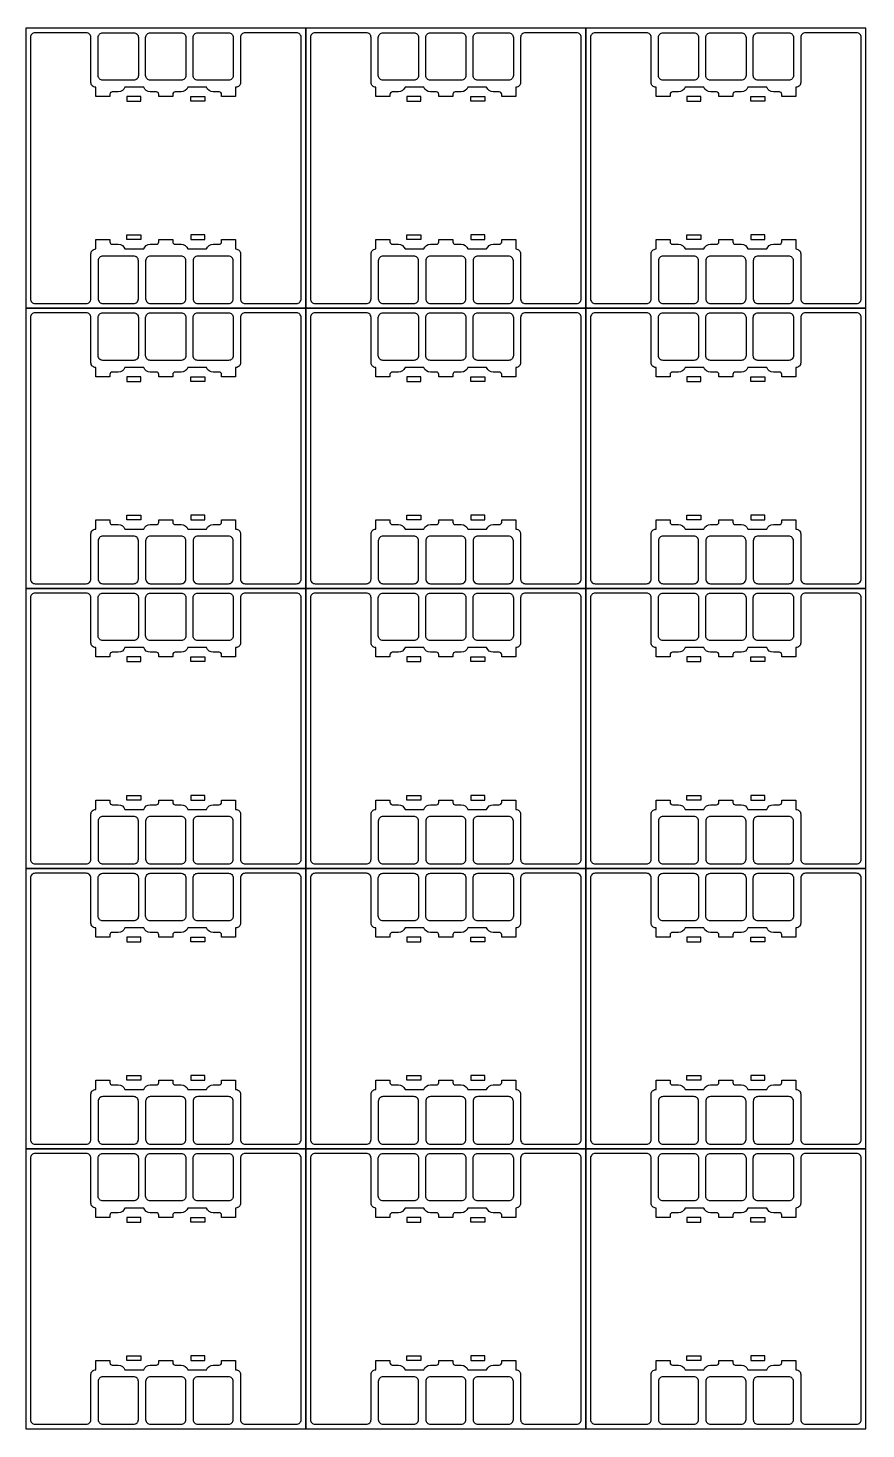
# Model space of a CAD drawing. Header units: inches. Extents: x 0 to 150, y 0 to 150.
# Drawn here: x 60.2 to 150, y 0 to 150 of the extents above; entities that cross this region are included whole.
import ezdxf

# ---------------------------------------------------------------- set-up
doc = ezdxf.new("R2010")
doc.units = ezdxf.units.IN
doc.header["$MEASUREMENT"] = 0
doc.layers.add('glassOutline', color=7, linetype='Continuous')
doc.layers.add('TC-etch-lines-chemical', color=1, linetype='Continuous')

msp = doc.modelspace()

# ---------------------------------------------------------------- linework, layer by layer
at = {"layer": 'glassOutline'}
for points in [[(60, 120), (90, 120), (90, 150), (60, 150)], [(90, 120), (120, 120), (120, 150), (90, 150)], [(120, 120), (150, 120), (150, 150), (120, 150)], [(60, 90), (90, 90), (90, 120), (60, 120)], [(90, 90), (120, 90), (120, 120), (90, 120)], [(120, 90), (150, 90), (150, 120), (120, 120)], [(60, 60), (90, 60), (90, 90), (60, 90)], [(90, 60), (120, 60), (120, 90), (90, 90)], [(120, 60), (150, 60), (150, 90), (120, 90)], [(60, 30), (90, 30), (90, 60), (60, 60)], [(90, 30), (120, 30), (120, 60), (90, 60)], [(120, 30), (150, 30), (150, 60), (120, 60)], [(60, 0), (90, 0), (90, 30), (60, 30)], [(90, 0), (120, 0), (120, 30), (90, 30)], [(120, 0), (150, 0), (150, 30), (120, 30)]]:
    msp.add_lwpolyline(points, close=True, dxfattribs=at)
at = {"layer": 'TC-etch-lines-chemical'}
for points in [[(60.5, 121, 0.414214), (61, 120.5), (66.49, 120.5, 0.414214), (66.99, 121), (66.99, 125.84, -0.414214), (67.49, 126.34), (67.52, 126.34), (67.52, 127.34), (69.02, 127.34), (69.02, 127.09, 0.414214), (69.27, 126.84), (69.92, 126.84, -0.317837), (70.63, 126.34), (72.64, 126.34, -0.317837), (73.35, 126.84), (74, 126.84, 0.414214), (74.25, 127.09), (74.25, 127.34), (75.75, 127.34), (75.75, 127.09, 0.414214), (76, 126.84), (76.65, 126.84, -0.317838), (77.36, 126.34), (79.37, 126.34, -0.317837), (80.08, 126.84), (80.73, 126.84, 0.414214), (80.98, 127.09), (80.98, 127.34), (82.48, 127.34), (82.48, 126.34), (82.51, 126.34, -0.414214), (83.01, 125.84), (83.01, 121, 0.414214), (83.51, 120.5), (89, 120.5, 0.414214), (89.5, 121), (89.5, 149, 0.414214), (89, 149.5), (83.51, 149.5, 0.414214), (83.01, 149), (83.01, 144.16, -0.414214), (82.51, 143.66), (82.48, 143.66), (82.48, 142.66), (80.98, 142.66), (80.98, 142.91, 0.414214), (80.73, 143.16), (80.08, 143.16, -0.317837), (79.37, 143.66), (77.36, 143.66, -0.317838), (76.65, 143.16), (76, 143.16, 0.414214), (75.75, 142.91), (75.75, 142.66), (74.25, 142.66), (74.25, 142.91, 0.414214), (74, 143.16), (73.35, 143.16, -0.317837), (72.64, 143.66), (70.63, 143.66, -0.317837), (69.92, 143.16), (69.27, 143.16, 0.414214), (69.02, 142.91), (69.02, 142.66), (67.52, 142.66), (67.52, 143.66), (67.49, 143.66, -0.414214), (66.99, 144.16), (66.99, 149, 0.414214), (66.49, 149.5), (61, 149.5, 0.414214), (60.5, 149)], [(71.57, 144.41), (68.27, 144.41, -0.414214), (67.77, 144.91), (67.77, 149, -0.414214), (68.27, 149.5), (71.57, 149.5, -0.414214), (72.07, 149), (72.07, 144.91, -0.414214)], [(76.65, 144.41), (73.35, 144.41, -0.414214), (72.85, 144.91), (72.85, 149, -0.414214), (73.35, 149.5), (76.65, 149.5, -0.414214), (77.15, 149), (77.15, 144.91, -0.414214)], [(81.73, 144.41), (78.43, 144.41, -0.414214), (77.93, 144.91), (77.93, 149, -0.414214), (78.43, 149.5), (81.73, 149.5, -0.414214), (82.23, 149), (82.23, 144.91, -0.414214)], [(90.5, 121, 0.414214), (91, 120.5), (96.49, 120.5, 0.414214), (96.99, 121), (96.99, 125.84, -0.414214), (97.49, 126.34), (97.52, 126.34), (97.52, 127.34), (99.02, 127.34), (99.02, 127.09, 0.414214), (99.27, 126.84), (99.92, 126.84, -0.317837), (100.63, 126.34), (102.64, 126.34, -0.317837), (103.35, 126.84), (104, 126.84, 0.414214), (104.25, 127.09), (104.25, 127.34), (105.75, 127.34), (105.75, 127.09, 0.414214), (106, 126.84), (106.65, 126.84, -0.317838), (107.36, 126.34), (109.37, 126.34, -0.317837), (110.08, 126.84), (110.73, 126.84, 0.414214), (110.98, 127.09), (110.98, 127.34), (112.48, 127.34), (112.48, 126.34), (112.51, 126.34, -0.414214), (113.01, 125.84), (113.01, 121, 0.414214), (113.51, 120.5), (119, 120.5, 0.414214), (119.5, 121), (119.5, 149, 0.414214), (119, 149.5), (113.51, 149.5, 0.414214), (113.01, 149), (113.01, 144.16, -0.414214), (112.51, 143.66), (112.48, 143.66), (112.48, 142.66), (110.98, 142.66), (110.98, 142.91, 0.414214), (110.73, 143.16), (110.08, 143.16, -0.317837), (109.37, 143.66), (107.36, 143.66, -0.317838), (106.65, 143.16), (106, 143.16, 0.414214), (105.75, 142.91), (105.75, 142.66), (104.25, 142.66), (104.25, 142.91, 0.414214), (104, 143.16), (103.35, 143.16, -0.317837), (102.64, 143.66), (100.63, 143.66, -0.317837), (99.92, 143.16), (99.27, 143.16, 0.414214), (99.02, 142.91), (99.02, 142.66), (97.52, 142.66), (97.52, 143.66), (97.49, 143.66, -0.414214), (96.99, 144.16), (96.99, 149, 0.414214), (96.49, 149.5), (91, 149.5, 0.414214), (90.5, 149)], [(101.57, 144.41), (98.27, 144.41, -0.414214), (97.77, 144.91), (97.77, 149, -0.414214), (98.27, 149.5), (101.57, 149.5, -0.414214), (102.07, 149), (102.07, 144.91, -0.414214)], [(106.65, 144.41), (103.35, 144.41, -0.414214), (102.85, 144.91), (102.85, 149, -0.414214), (103.35, 149.5), (106.65, 149.5, -0.414214), (107.15, 149), (107.15, 144.91, -0.414214)], [(111.73, 144.41), (108.43, 144.41, -0.414214), (107.93, 144.91), (107.93, 149, -0.414214), (108.43, 149.5), (111.73, 149.5, -0.414214), (112.23, 149), (112.23, 144.91, -0.414214)], [(120.5, 121, 0.414214), (121, 120.5), (126.49, 120.5, 0.414214), (126.99, 121), (126.99, 125.84, -0.414214), (127.49, 126.34), (127.52, 126.34), (127.52, 127.34), (129.02, 127.34), (129.02, 127.09, 0.414214), (129.27, 126.84), (129.92, 126.84, -0.317837), (130.63, 126.34), (132.64, 126.34, -0.317837), (133.35, 126.84), (134, 126.84, 0.414214), (134.25, 127.09), (134.25, 127.34), (135.75, 127.34), (135.75, 127.09, 0.414214), (136, 126.84), (136.65, 126.84, -0.317838), (137.36, 126.34), (139.37, 126.34, -0.317837), (140.08, 126.84), (140.73, 126.84, 0.414214), (140.98, 127.09), (140.98, 127.34), (142.48, 127.34), (142.48, 126.34), (142.51, 126.34, -0.414214), (143.01, 125.84), (143.01, 121, 0.414214), (143.51, 120.5), (149, 120.5, 0.414214), (149.5, 121), (149.5, 149, 0.414214), (149, 149.5), (143.51, 149.5, 0.414214), (143.01, 149), (143.01, 144.16, -0.414214), (142.51, 143.66), (142.48, 143.66), (142.48, 142.66), (140.98, 142.66), (140.98, 142.91, 0.414214), (140.73, 143.16), (140.08, 143.16, -0.317837), (139.37, 143.66), (137.36, 143.66, -0.317838), (136.65, 143.16), (136, 143.16, 0.414214), (135.75, 142.91), (135.75, 142.66), (134.25, 142.66), (134.25, 142.91, 0.414214), (134, 143.16), (133.35, 143.16, -0.317837), (132.64, 143.66), (130.63, 143.66, -0.317837), (129.92, 143.16), (129.27, 143.16, 0.414214), (129.02, 142.91), (129.02, 142.66), (127.52, 142.66), (127.52, 143.66), (127.49, 143.66, -0.414214), (126.99, 144.16), (126.99, 149, 0.414214), (126.49, 149.5), (121, 149.5, 0.414214), (120.5, 149)], [(131.57, 144.41), (128.27, 144.41, -0.414214), (127.77, 144.91), (127.77, 149, -0.414214), (128.27, 149.5), (131.57, 149.5, -0.414214), (132.07, 149), (132.07, 144.91, -0.414214)], [(136.65, 144.41), (133.35, 144.41, -0.414214), (132.85, 144.91), (132.85, 149, -0.414214), (133.35, 149.5), (136.65, 149.5, -0.414214), (137.15, 149), (137.15, 144.91, -0.414214)], [(141.73, 144.41), (138.43, 144.41, -0.414214), (137.93, 144.91), (137.93, 149, -0.414214), (138.43, 149.5), (141.73, 149.5, -0.414214), (142.23, 149), (142.23, 144.91, -0.414214)], [(71.57, 125.59), (68.27, 125.59, 0.414214), (67.77, 125.09), (67.77, 121, 0.414214), (68.27, 120.5), (71.57, 120.5, 0.414214), (72.07, 121), (72.07, 125.09, 0.414214)], [(76.65, 125.59), (73.35, 125.59, 0.414214), (72.85, 125.09), (72.85, 121, 0.414214), (73.35, 120.5), (76.65, 120.5, 0.414214), (77.15, 121), (77.15, 125.09, 0.414214)], [(81.73, 125.59), (78.43, 125.59, 0.414214), (77.93, 125.09), (77.93, 121, 0.414214), (78.43, 120.5), (81.73, 120.5, 0.414214), (82.23, 121), (82.23, 125.09, 0.414214)], [(101.57, 125.59), (98.27, 125.59, 0.414214), (97.77, 125.09), (97.77, 121, 0.414214), (98.27, 120.5), (101.57, 120.5, 0.414214), (102.07, 121), (102.07, 125.09, 0.414214)], [(106.65, 125.59), (103.35, 125.59, 0.414214), (102.85, 125.09), (102.85, 121, 0.414214), (103.35, 120.5), (106.65, 120.5, 0.414214), (107.15, 121), (107.15, 125.09, 0.414214)], [(111.73, 125.59), (108.43, 125.59, 0.414214), (107.93, 125.09), (107.93, 121, 0.414214), (108.43, 120.5), (111.73, 120.5, 0.414214), (112.23, 121), (112.23, 125.09, 0.414214)], [(131.57, 125.59), (128.27, 125.59, 0.414214), (127.77, 125.09), (127.77, 121, 0.414214), (128.27, 120.5), (131.57, 120.5, 0.414214), (132.07, 121), (132.07, 125.09, 0.414214)], [(136.65, 125.59), (133.35, 125.59, 0.414214), (132.85, 125.09), (132.85, 121, 0.414214), (133.35, 120.5), (136.65, 120.5, 0.414214), (137.15, 121), (137.15, 125.09, 0.414214)], [(141.73, 125.59), (138.43, 125.59, 0.414214), (137.93, 125.09), (137.93, 121, 0.414214), (138.43, 120.5), (141.73, 120.5, 0.414214), (142.23, 121), (142.23, 125.09, 0.414214)], [(60.5, 91, 0.414214), (61, 90.5), (66.49, 90.5, 0.414214), (66.99, 91), (66.99, 95.84, -0.414214), (67.49, 96.34), (67.52, 96.34), (67.52, 97.34), (69.02, 97.34), (69.02, 97.09, 0.414214), (69.27, 96.84), (69.92, 96.84, -0.317837), (70.63, 96.34), (72.64, 96.34, -0.317837), (73.35, 96.84), (74, 96.84, 0.414214), (74.25, 97.09), (74.25, 97.34), (75.75, 97.34), (75.75, 97.09, 0.414214), (76, 96.84), (76.65, 96.84, -0.317838), (77.36, 96.34), (79.37, 96.34, -0.317837), (80.08, 96.84), (80.73, 96.84, 0.414214), (80.98, 97.09), (80.98, 97.34), (82.48, 97.34), (82.48, 96.34), (82.51, 96.34, -0.414214), (83.01, 95.84), (83.01, 91, 0.414214), (83.51, 90.5), (89, 90.5, 0.414214), (89.5, 91), (89.5, 119, 0.414214), (89, 119.5), (83.51, 119.5, 0.414214), (83.01, 119), (83.01, 114.16, -0.414214), (82.51, 113.66), (82.48, 113.66), (82.48, 112.66), (80.98, 112.66), (80.98, 112.91, 0.414214), (80.73, 113.16), (80.08, 113.16, -0.317837), (79.37, 113.66), (77.36, 113.66, -0.317838), (76.65, 113.16), (76, 113.16, 0.414214), (75.75, 112.91), (75.75, 112.66), (74.25, 112.66), (74.25, 112.91, 0.414214), (74, 113.16), (73.35, 113.16, -0.317837), (72.64, 113.66), (70.63, 113.66, -0.317837), (69.92, 113.16), (69.27, 113.16, 0.414214), (69.02, 112.91), (69.02, 112.66), (67.52, 112.66), (67.52, 113.66), (67.49, 113.66, -0.414214), (66.99, 114.16), (66.99, 119, 0.414214), (66.49, 119.5), (61, 119.5, 0.414214), (60.5, 119)], [(71.57, 114.41), (68.27, 114.41, -0.414214), (67.77, 114.91), (67.77, 119, -0.414214), (68.27, 119.5), (71.57, 119.5, -0.414214), (72.07, 119), (72.07, 114.91, -0.414214)], [(76.65, 114.41), (73.35, 114.41, -0.414214), (72.85, 114.91), (72.85, 119, -0.414214), (73.35, 119.5), (76.65, 119.5, -0.414214), (77.15, 119), (77.15, 114.91, -0.414214)], [(81.73, 114.41), (78.43, 114.41, -0.414214), (77.93, 114.91), (77.93, 119, -0.414214), (78.43, 119.5), (81.73, 119.5, -0.414214), (82.23, 119), (82.23, 114.91, -0.414214)], [(90.5, 91, 0.414214), (91, 90.5), (96.49, 90.5, 0.414214), (96.99, 91), (96.99, 95.84, -0.414214), (97.49, 96.34), (97.52, 96.34), (97.52, 97.34), (99.02, 97.34), (99.02, 97.09, 0.414214), (99.27, 96.84), (99.92, 96.84, -0.317837), (100.63, 96.34), (102.64, 96.34, -0.317837), (103.35, 96.84), (104, 96.84, 0.414214), (104.25, 97.09), (104.25, 97.34), (105.75, 97.34), (105.75, 97.09, 0.414214), (106, 96.84), (106.65, 96.84, -0.317838), (107.36, 96.34), (109.37, 96.34, -0.317837), (110.08, 96.84), (110.73, 96.84, 0.414214), (110.98, 97.09), (110.98, 97.34), (112.48, 97.34), (112.48, 96.34), (112.51, 96.34, -0.414214), (113.01, 95.84), (113.01, 91, 0.414214), (113.51, 90.5), (119, 90.5, 0.414214), (119.5, 91), (119.5, 119, 0.414214), (119, 119.5), (113.51, 119.5, 0.414214), (113.01, 119), (113.01, 114.16, -0.414214), (112.51, 113.66), (112.48, 113.66), (112.48, 112.66), (110.98, 112.66), (110.98, 112.91, 0.414214), (110.73, 113.16), (110.08, 113.16, -0.317837), (109.37, 113.66), (107.36, 113.66, -0.317838), (106.65, 113.16), (106, 113.16, 0.414214), (105.75, 112.91), (105.75, 112.66), (104.25, 112.66), (104.25, 112.91, 0.414214), (104, 113.16), (103.35, 113.16, -0.317837), (102.64, 113.66), (100.63, 113.66, -0.317837), (99.92, 113.16), (99.27, 113.16, 0.414214), (99.02, 112.91), (99.02, 112.66), (97.52, 112.66), (97.52, 113.66), (97.49, 113.66, -0.414214), (96.99, 114.16), (96.99, 119, 0.414214), (96.49, 119.5), (91, 119.5, 0.414214), (90.5, 119)], [(101.57, 114.41), (98.27, 114.41, -0.414214), (97.77, 114.91), (97.77, 119, -0.414214), (98.27, 119.5), (101.57, 119.5, -0.414214), (102.07, 119), (102.07, 114.91, -0.414214)], [(106.65, 114.41), (103.35, 114.41, -0.414214), (102.85, 114.91), (102.85, 119, -0.414214), (103.35, 119.5), (106.65, 119.5, -0.414214), (107.15, 119), (107.15, 114.91, -0.414214)], [(111.73, 114.41), (108.43, 114.41, -0.414214), (107.93, 114.91), (107.93, 119, -0.414214), (108.43, 119.5), (111.73, 119.5, -0.414214), (112.23, 119), (112.23, 114.91, -0.414214)], [(120.5, 91, 0.414214), (121, 90.5), (126.49, 90.5, 0.414214), (126.99, 91), (126.99, 95.84, -0.414214), (127.49, 96.34), (127.52, 96.34), (127.52, 97.34), (129.02, 97.34), (129.02, 97.09, 0.414214), (129.27, 96.84), (129.92, 96.84, -0.317837), (130.63, 96.34), (132.64, 96.34, -0.317837), (133.35, 96.84), (134, 96.84, 0.414214), (134.25, 97.09), (134.25, 97.34), (135.75, 97.34), (135.75, 97.09, 0.414214), (136, 96.84), (136.65, 96.84, -0.317838), (137.36, 96.34), (139.37, 96.34, -0.317837), (140.08, 96.84), (140.73, 96.84, 0.414214), (140.98, 97.09), (140.98, 97.34), (142.48, 97.34), (142.48, 96.34), (142.51, 96.34, -0.414214), (143.01, 95.84), (143.01, 91, 0.414214), (143.51, 90.5), (149, 90.5, 0.414214), (149.5, 91), (149.5, 119, 0.414214), (149, 119.5), (143.51, 119.5, 0.414214), (143.01, 119), (143.01, 114.16, -0.414214), (142.51, 113.66), (142.48, 113.66), (142.48, 112.66), (140.98, 112.66), (140.98, 112.91, 0.414214), (140.73, 113.16), (140.08, 113.16, -0.317837), (139.37, 113.66), (137.36, 113.66, -0.317838), (136.65, 113.16), (136, 113.16, 0.414214), (135.75, 112.91), (135.75, 112.66), (134.25, 112.66), (134.25, 112.91, 0.414214), (134, 113.16), (133.35, 113.16, -0.317837), (132.64, 113.66), (130.63, 113.66, -0.317837), (129.92, 113.16), (129.27, 113.16, 0.414214), (129.02, 112.91), (129.02, 112.66), (127.52, 112.66), (127.52, 113.66), (127.49, 113.66, -0.414214), (126.99, 114.16), (126.99, 119, 0.414214), (126.49, 119.5), (121, 119.5, 0.414214), (120.5, 119)], [(131.57, 114.41), (128.27, 114.41, -0.414214), (127.77, 114.91), (127.77, 119, -0.414214), (128.27, 119.5), (131.57, 119.5, -0.414214), (132.07, 119), (132.07, 114.91, -0.414214)], [(136.65, 114.41), (133.35, 114.41, -0.414214), (132.85, 114.91), (132.85, 119, -0.414214), (133.35, 119.5), (136.65, 119.5, -0.414214), (137.15, 119), (137.15, 114.91, -0.414214)], [(141.73, 114.41), (138.43, 114.41, -0.414214), (137.93, 114.91), (137.93, 119, -0.414214), (138.43, 119.5), (141.73, 119.5, -0.414214), (142.23, 119), (142.23, 114.91, -0.414214)], [(71.57, 95.59), (68.27, 95.59, 0.414214), (67.77, 95.09), (67.77, 91, 0.414214), (68.27, 90.5), (71.57, 90.5, 0.414214), (72.07, 91), (72.07, 95.09, 0.414214)], [(76.65, 95.59), (73.35, 95.59, 0.414214), (72.85, 95.09), (72.85, 91, 0.414214), (73.35, 90.5), (76.65, 90.5, 0.414214), (77.15, 91), (77.15, 95.09, 0.414214)], [(81.73, 95.59), (78.43, 95.59, 0.414214), (77.93, 95.09), (77.93, 91, 0.414214), (78.43, 90.5), (81.73, 90.5, 0.414214), (82.23, 91), (82.23, 95.09, 0.414214)], [(101.57, 95.59), (98.27, 95.59, 0.414214), (97.77, 95.09), (97.77, 91, 0.414214), (98.27, 90.5), (101.57, 90.5, 0.414214), (102.07, 91), (102.07, 95.09, 0.414214)], [(106.65, 95.59), (103.35, 95.59, 0.414214), (102.85, 95.09), (102.85, 91, 0.414214), (103.35, 90.5), (106.65, 90.5, 0.414214), (107.15, 91), (107.15, 95.09, 0.414214)], [(111.73, 95.59), (108.43, 95.59, 0.414214), (107.93, 95.09), (107.93, 91, 0.414214), (108.43, 90.5), (111.73, 90.5, 0.414214), (112.23, 91), (112.23, 95.09, 0.414214)], [(131.57, 95.59), (128.27, 95.59, 0.414214), (127.77, 95.09), (127.77, 91, 0.414214), (128.27, 90.5), (131.57, 90.5, 0.414214), (132.07, 91), (132.07, 95.09, 0.414214)], [(136.65, 95.59), (133.35, 95.59, 0.414214), (132.85, 95.09), (132.85, 91, 0.414214), (133.35, 90.5), (136.65, 90.5, 0.414214), (137.15, 91), (137.15, 95.09, 0.414214)], [(141.73, 95.59), (138.43, 95.59, 0.414214), (137.93, 95.09), (137.93, 91, 0.414214), (138.43, 90.5), (141.73, 90.5, 0.414214), (142.23, 91), (142.23, 95.09, 0.414214)], [(60.5, 61, 0.414214), (61, 60.5), (66.49, 60.5, 0.414214), (66.99, 61), (66.99, 65.84, -0.414214), (67.49, 66.34), (67.52, 66.34), (67.52, 67.34), (69.02, 67.34), (69.02, 67.09, 0.414214), (69.27, 66.84), (69.92, 66.84, -0.317837), (70.63, 66.34), (72.64, 66.34, -0.317837), (73.35, 66.84), (74, 66.84, 0.414214), (74.25, 67.09), (74.25, 67.34), (75.75, 67.34), (75.75, 67.09, 0.414214), (76, 66.84), (76.65, 66.84, -0.317838), (77.36, 66.34), (79.37, 66.34, -0.317837), (80.08, 66.84), (80.73, 66.84, 0.414214), (80.98, 67.09), (80.98, 67.34), (82.48, 67.34), (82.48, 66.34), (82.51, 66.34, -0.414214), (83.01, 65.84), (83.01, 61, 0.414214), (83.51, 60.5), (89, 60.5, 0.414214), (89.5, 61), (89.5, 89, 0.414214), (89, 89.5), (83.51, 89.5, 0.414214), (83.01, 89), (83.01, 84.16, -0.414214), (82.51, 83.66), (82.48, 83.66), (82.48, 82.66), (80.98, 82.66), (80.98, 82.91, 0.414214), (80.73, 83.16), (80.08, 83.16, -0.317837), (79.37, 83.66), (77.36, 83.66, -0.317838), (76.65, 83.16), (76, 83.16, 0.414214), (75.75, 82.91), (75.75, 82.66), (74.25, 82.66), (74.25, 82.91, 0.414214), (74, 83.16), (73.35, 83.16, -0.317837), (72.64, 83.66), (70.63, 83.66, -0.317837), (69.92, 83.16), (69.27, 83.16, 0.414214), (69.02, 82.91), (69.02, 82.66), (67.52, 82.66), (67.52, 83.66), (67.49, 83.66, -0.414214), (66.99, 84.16), (66.99, 89, 0.414214), (66.49, 89.5), (61, 89.5, 0.414214), (60.5, 89)], [(71.57, 84.41), (68.27, 84.41, -0.414214), (67.77, 84.91), (67.77, 89, -0.414214), (68.27, 89.5), (71.57, 89.5, -0.414214), (72.07, 89), (72.07, 84.91, -0.414214)], [(76.65, 84.41), (73.35, 84.41, -0.414214), (72.85, 84.91), (72.85, 89, -0.414214), (73.35, 89.5), (76.65, 89.5, -0.414214), (77.15, 89), (77.15, 84.91, -0.414214)], [(81.73, 84.41), (78.43, 84.41, -0.414214), (77.93, 84.91), (77.93, 89, -0.414214), (78.43, 89.5), (81.73, 89.5, -0.414214), (82.23, 89), (82.23, 84.91, -0.414214)], [(90.5, 61, 0.414214), (91, 60.5), (96.49, 60.5, 0.414214), (96.99, 61), (96.99, 65.84, -0.414214), (97.49, 66.34), (97.52, 66.34), (97.52, 67.34), (99.02, 67.34), (99.02, 67.09, 0.414214), (99.27, 66.84), (99.92, 66.84, -0.317837), (100.63, 66.34), (102.64, 66.34, -0.317837), (103.35, 66.84), (104, 66.84, 0.414214), (104.25, 67.09), (104.25, 67.34), (105.75, 67.34), (105.75, 67.09, 0.414214), (106, 66.84), (106.65, 66.84, -0.317838), (107.36, 66.34), (109.37, 66.34, -0.317837), (110.08, 66.84), (110.73, 66.84, 0.414214), (110.98, 67.09), (110.98, 67.34), (112.48, 67.34), (112.48, 66.34), (112.51, 66.34, -0.414214), (113.01, 65.84), (113.01, 61, 0.414214), (113.51, 60.5), (119, 60.5, 0.414214), (119.5, 61), (119.5, 89, 0.414214), (119, 89.5), (113.51, 89.5, 0.414214), (113.01, 89), (113.01, 84.16, -0.414214), (112.51, 83.66), (112.48, 83.66), (112.48, 82.66), (110.98, 82.66), (110.98, 82.91, 0.414214), (110.73, 83.16), (110.08, 83.16, -0.317837), (109.37, 83.66), (107.36, 83.66, -0.317838), (106.65, 83.16), (106, 83.16, 0.414214), (105.75, 82.91), (105.75, 82.66), (104.25, 82.66), (104.25, 82.91, 0.414214), (104, 83.16), (103.35, 83.16, -0.317837), (102.64, 83.66), (100.63, 83.66, -0.317837), (99.92, 83.16), (99.27, 83.16, 0.414214), (99.02, 82.91), (99.02, 82.66), (97.52, 82.66), (97.52, 83.66), (97.49, 83.66, -0.414214), (96.99, 84.16), (96.99, 89, 0.414214), (96.49, 89.5), (91, 89.5, 0.414214), (90.5, 89)], [(101.57, 84.41), (98.27, 84.41, -0.414214), (97.77, 84.91), (97.77, 89, -0.414214), (98.27, 89.5), (101.57, 89.5, -0.414214), (102.07, 89), (102.07, 84.91, -0.414214)], [(106.65, 84.41), (103.35, 84.41, -0.414214), (102.85, 84.91), (102.85, 89, -0.414214), (103.35, 89.5), (106.65, 89.5, -0.414214), (107.15, 89), (107.15, 84.91, -0.414214)], [(111.73, 84.41), (108.43, 84.41, -0.414214), (107.93, 84.91), (107.93, 89, -0.414214), (108.43, 89.5), (111.73, 89.5, -0.414214), (112.23, 89), (112.23, 84.91, -0.414214)], [(120.5, 61, 0.414214), (121, 60.5), (126.49, 60.5, 0.414214), (126.99, 61), (126.99, 65.84, -0.414214), (127.49, 66.34), (127.52, 66.34), (127.52, 67.34), (129.02, 67.34), (129.02, 67.09, 0.414214), (129.27, 66.84), (129.92, 66.84, -0.317837), (130.63, 66.34), (132.64, 66.34, -0.317837), (133.35, 66.84), (134, 66.84, 0.414214), (134.25, 67.09), (134.25, 67.34), (135.75, 67.34), (135.75, 67.09, 0.414214), (136, 66.84), (136.65, 66.84, -0.317838), (137.36, 66.34), (139.37, 66.34, -0.317837), (140.08, 66.84), (140.73, 66.84, 0.414214), (140.98, 67.09), (140.98, 67.34), (142.48, 67.34), (142.48, 66.34), (142.51, 66.34, -0.414214), (143.01, 65.84), (143.01, 61, 0.414214), (143.51, 60.5), (149, 60.5, 0.414214), (149.5, 61), (149.5, 89, 0.414214), (149, 89.5), (143.51, 89.5, 0.414214), (143.01, 89), (143.01, 84.16, -0.414214), (142.51, 83.66), (142.48, 83.66), (142.48, 82.66), (140.98, 82.66), (140.98, 82.91, 0.414214), (140.73, 83.16), (140.08, 83.16, -0.317837), (139.37, 83.66), (137.36, 83.66, -0.317838), (136.65, 83.16), (136, 83.16, 0.414214), (135.75, 82.91), (135.75, 82.66), (134.25, 82.66), (134.25, 82.91, 0.414214), (134, 83.16), (133.35, 83.16, -0.317837), (132.64, 83.66), (130.63, 83.66, -0.317837), (129.92, 83.16), (129.27, 83.16, 0.414214), (129.02, 82.91), (129.02, 82.66), (127.52, 82.66), (127.52, 83.66), (127.49, 83.66, -0.414214), (126.99, 84.16), (126.99, 89, 0.414214), (126.49, 89.5), (121, 89.5, 0.414214), (120.5, 89)], [(131.57, 84.41), (128.27, 84.41, -0.414214), (127.77, 84.91), (127.77, 89, -0.414214), (128.27, 89.5), (131.57, 89.5, -0.414214), (132.07, 89), (132.07, 84.91, -0.414214)], [(136.65, 84.41), (133.35, 84.41, -0.414214), (132.85, 84.91), (132.85, 89, -0.414214), (133.35, 89.5), (136.65, 89.5, -0.414214), (137.15, 89), (137.15, 84.91, -0.414214)], [(141.73, 84.41), (138.43, 84.41, -0.414214), (137.93, 84.91), (137.93, 89, -0.414214), (138.43, 89.5), (141.73, 89.5, -0.414214), (142.23, 89), (142.23, 84.91, -0.414214)], [(71.57, 65.59), (68.27, 65.59, 0.414214), (67.77, 65.09), (67.77, 61, 0.414214), (68.27, 60.5), (71.57, 60.5, 0.414214), (72.07, 61), (72.07, 65.09, 0.414214)], [(76.65, 65.59), (73.35, 65.59, 0.414214), (72.85, 65.09), (72.85, 61, 0.414214), (73.35, 60.5), (76.65, 60.5, 0.414214), (77.15, 61), (77.15, 65.09, 0.414214)], [(81.73, 65.59), (78.43, 65.59, 0.414214), (77.93, 65.09), (77.93, 61, 0.414214), (78.43, 60.5), (81.73, 60.5, 0.414214), (82.23, 61), (82.23, 65.09, 0.414214)], [(101.57, 65.59), (98.27, 65.59, 0.414214), (97.77, 65.09), (97.77, 61, 0.414214), (98.27, 60.5), (101.57, 60.5, 0.414214), (102.07, 61), (102.07, 65.09, 0.414214)], [(106.65, 65.59), (103.35, 65.59, 0.414214), (102.85, 65.09), (102.85, 61, 0.414214), (103.35, 60.5), (106.65, 60.5, 0.414214), (107.15, 61), (107.15, 65.09, 0.414214)], [(111.73, 65.59), (108.43, 65.59, 0.414214), (107.93, 65.09), (107.93, 61, 0.414214), (108.43, 60.5), (111.73, 60.5, 0.414214), (112.23, 61), (112.23, 65.09, 0.414214)], [(131.57, 65.59), (128.27, 65.59, 0.414214), (127.77, 65.09), (127.77, 61, 0.414214), (128.27, 60.5), (131.57, 60.5, 0.414214), (132.07, 61), (132.07, 65.09, 0.414214)], [(136.65, 65.59), (133.35, 65.59, 0.414214), (132.85, 65.09), (132.85, 61, 0.414214), (133.35, 60.5), (136.65, 60.5, 0.414214), (137.15, 61), (137.15, 65.09, 0.414214)], [(141.73, 65.59), (138.43, 65.59, 0.414214), (137.93, 65.09), (137.93, 61, 0.414214), (138.43, 60.5), (141.73, 60.5, 0.414214), (142.23, 61), (142.23, 65.09, 0.414214)], [(60.5, 31, 0.414214), (61, 30.5), (66.49, 30.5, 0.414214), (66.99, 31), (66.99, 35.84, -0.414214), (67.49, 36.34), (67.52, 36.34), (67.52, 37.34), (69.02, 37.34), (69.02, 37.09, 0.414214), (69.27, 36.84), (69.92, 36.84, -0.317837), (70.63, 36.34), (72.64, 36.34, -0.317837), (73.35, 36.84), (74, 36.84, 0.414214), (74.25, 37.09), (74.25, 37.34), (75.75, 37.34), (75.75, 37.09, 0.414214), (76, 36.84), (76.65, 36.84, -0.317838), (77.36, 36.34), (79.37, 36.34, -0.317837), (80.08, 36.84), (80.73, 36.84, 0.414214), (80.98, 37.09), (80.98, 37.34), (82.48, 37.34), (82.48, 36.34), (82.51, 36.34, -0.414214), (83.01, 35.84), (83.01, 31, 0.414214), (83.51, 30.5), (89, 30.5, 0.414214), (89.5, 31), (89.5, 59, 0.414214), (89, 59.5), (83.51, 59.5, 0.414214), (83.01, 59), (83.01, 54.16, -0.414214), (82.51, 53.66), (82.48, 53.66), (82.48, 52.66), (80.98, 52.66), (80.98, 52.91, 0.414214), (80.73, 53.16), (80.08, 53.16, -0.317837), (79.37, 53.66), (77.36, 53.66, -0.317838), (76.65, 53.16), (76, 53.16, 0.414214), (75.75, 52.91), (75.75, 52.66), (74.25, 52.66), (74.25, 52.91, 0.414214), (74, 53.16), (73.35, 53.16, -0.317837), (72.64, 53.66), (70.63, 53.66, -0.317837), (69.92, 53.16), (69.27, 53.16, 0.414214), (69.02, 52.91), (69.02, 52.66), (67.52, 52.66), (67.52, 53.66), (67.49, 53.66, -0.414214), (66.99, 54.16), (66.99, 59, 0.414214), (66.49, 59.5), (61, 59.5, 0.414214), (60.5, 59)], [(71.57, 54.41), (68.27, 54.41, -0.414214), (67.77, 54.91), (67.77, 59, -0.414214), (68.27, 59.5), (71.57, 59.5, -0.414214), (72.07, 59), (72.07, 54.91, -0.414214)], [(76.65, 54.41), (73.35, 54.41, -0.414214), (72.85, 54.91), (72.85, 59, -0.414214), (73.35, 59.5), (76.65, 59.5, -0.414214), (77.15, 59), (77.15, 54.91, -0.414214)], [(81.73, 54.41), (78.43, 54.41, -0.414214), (77.93, 54.91), (77.93, 59, -0.414214), (78.43, 59.5), (81.73, 59.5, -0.414214), (82.23, 59), (82.23, 54.91, -0.414214)], [(90.5, 31, 0.414214), (91, 30.5), (96.49, 30.5, 0.414214), (96.99, 31), (96.99, 35.84, -0.414214), (97.49, 36.34), (97.52, 36.34), (97.52, 37.34), (99.02, 37.34), (99.02, 37.09, 0.414214), (99.27, 36.84), (99.92, 36.84, -0.317837), (100.63, 36.34), (102.64, 36.34, -0.317837), (103.35, 36.84), (104, 36.84, 0.414214), (104.25, 37.09), (104.25, 37.34), (105.75, 37.34), (105.75, 37.09, 0.414214), (106, 36.84), (106.65, 36.84, -0.317838), (107.36, 36.34), (109.37, 36.34, -0.317837), (110.08, 36.84), (110.73, 36.84, 0.414214), (110.98, 37.09), (110.98, 37.34), (112.48, 37.34), (112.48, 36.34), (112.51, 36.34, -0.414214), (113.01, 35.84), (113.01, 31, 0.414214), (113.51, 30.5), (119, 30.5, 0.414214), (119.5, 31), (119.5, 59, 0.414214), (119, 59.5), (113.51, 59.5, 0.414214), (113.01, 59), (113.01, 54.16, -0.414214), (112.51, 53.66), (112.48, 53.66), (112.48, 52.66), (110.98, 52.66), (110.98, 52.91, 0.414214), (110.73, 53.16), (110.08, 53.16, -0.317837), (109.37, 53.66), (107.36, 53.66, -0.317838), (106.65, 53.16), (106, 53.16, 0.414214), (105.75, 52.91), (105.75, 52.66), (104.25, 52.66), (104.25, 52.91, 0.414214), (104, 53.16), (103.35, 53.16, -0.317837), (102.64, 53.66), (100.63, 53.66, -0.317837), (99.92, 53.16), (99.27, 53.16, 0.414214), (99.02, 52.91), (99.02, 52.66), (97.52, 52.66), (97.52, 53.66), (97.49, 53.66, -0.414214), (96.99, 54.16), (96.99, 59, 0.414214), (96.49, 59.5), (91, 59.5, 0.414214), (90.5, 59)], [(101.57, 54.41), (98.27, 54.41, -0.414214), (97.77, 54.91), (97.77, 59, -0.414214), (98.27, 59.5), (101.57, 59.5, -0.414214), (102.07, 59), (102.07, 54.91, -0.414214)], [(106.65, 54.41), (103.35, 54.41, -0.414214), (102.85, 54.91), (102.85, 59, -0.414214), (103.35, 59.5), (106.65, 59.5, -0.414214), (107.15, 59), (107.15, 54.91, -0.414214)], [(111.73, 54.41), (108.43, 54.41, -0.414214), (107.93, 54.91), (107.93, 59, -0.414214), (108.43, 59.5), (111.73, 59.5, -0.414214), (112.23, 59), (112.23, 54.91, -0.414214)], [(120.5, 31, 0.414214), (121, 30.5), (126.49, 30.5, 0.414214), (126.99, 31), (126.99, 35.84, -0.414214), (127.49, 36.34), (127.52, 36.34), (127.52, 37.34), (129.02, 37.34), (129.02, 37.09, 0.414214), (129.27, 36.84), (129.92, 36.84, -0.317837), (130.63, 36.34), (132.64, 36.34, -0.317837), (133.35, 36.84), (134, 36.84, 0.414214), (134.25, 37.09), (134.25, 37.34), (135.75, 37.34), (135.75, 37.09, 0.414214), (136, 36.84), (136.65, 36.84, -0.317838), (137.36, 36.34), (139.37, 36.34, -0.317837), (140.08, 36.84), (140.73, 36.84, 0.414214), (140.98, 37.09), (140.98, 37.34), (142.48, 37.34), (142.48, 36.34), (142.51, 36.34, -0.414214), (143.01, 35.84), (143.01, 31, 0.414214), (143.51, 30.5), (149, 30.5, 0.414214), (149.5, 31), (149.5, 59, 0.414214), (149, 59.5), (143.51, 59.5, 0.414214), (143.01, 59), (143.01, 54.16, -0.414214), (142.51, 53.66), (142.48, 53.66), (142.48, 52.66), (140.98, 52.66), (140.98, 52.91, 0.414214), (140.73, 53.16), (140.08, 53.16, -0.317837), (139.37, 53.66), (137.36, 53.66, -0.317838), (136.65, 53.16), (136, 53.16, 0.414214), (135.75, 52.91), (135.75, 52.66), (134.25, 52.66), (134.25, 52.91, 0.414214), (134, 53.16), (133.35, 53.16, -0.317837), (132.64, 53.66), (130.63, 53.66, -0.317837), (129.92, 53.16), (129.27, 53.16, 0.414214), (129.02, 52.91), (129.02, 52.66), (127.52, 52.66), (127.52, 53.66), (127.49, 53.66, -0.414214), (126.99, 54.16), (126.99, 59, 0.414214), (126.49, 59.5), (121, 59.5, 0.414214), (120.5, 59)], [(131.57, 54.41), (128.27, 54.41, -0.414214), (127.77, 54.91), (127.77, 59, -0.414214), (128.27, 59.5), (131.57, 59.5, -0.414214), (132.07, 59), (132.07, 54.91, -0.414214)], [(136.65, 54.41), (133.35, 54.41, -0.414214), (132.85, 54.91), (132.85, 59, -0.414214), (133.35, 59.5), (136.65, 59.5, -0.414214), (137.15, 59), (137.15, 54.91, -0.414214)], [(141.73, 54.41), (138.43, 54.41, -0.414214), (137.93, 54.91), (137.93, 59, -0.414214), (138.43, 59.5), (141.73, 59.5, -0.414214), (142.23, 59), (142.23, 54.91, -0.414214)], [(71.57, 35.59), (68.27, 35.59, 0.414214), (67.77, 35.09), (67.77, 31, 0.414214), (68.27, 30.5), (71.57, 30.5, 0.414214), (72.07, 31), (72.07, 35.09, 0.414214)], [(76.65, 35.59), (73.35, 35.59, 0.414214), (72.85, 35.09), (72.85, 31, 0.414214), (73.35, 30.5), (76.65, 30.5, 0.414214), (77.15, 31), (77.15, 35.09, 0.414214)], [(81.73, 35.59), (78.43, 35.59, 0.414214), (77.93, 35.09), (77.93, 31, 0.414214), (78.43, 30.5), (81.73, 30.5, 0.414214), (82.23, 31), (82.23, 35.09, 0.414214)], [(101.57, 35.59), (98.27, 35.59, 0.414214), (97.77, 35.09), (97.77, 31, 0.414214), (98.27, 30.5), (101.57, 30.5, 0.414214), (102.07, 31), (102.07, 35.09, 0.414214)], [(106.65, 35.59), (103.35, 35.59, 0.414214), (102.85, 35.09), (102.85, 31, 0.414214), (103.35, 30.5), (106.65, 30.5, 0.414214), (107.15, 31), (107.15, 35.09, 0.414214)], [(111.73, 35.59), (108.43, 35.59, 0.414214), (107.93, 35.09), (107.93, 31, 0.414214), (108.43, 30.5), (111.73, 30.5, 0.414214), (112.23, 31), (112.23, 35.09, 0.414214)], [(131.57, 35.59), (128.27, 35.59, 0.414214), (127.77, 35.09), (127.77, 31, 0.414214), (128.27, 30.5), (131.57, 30.5, 0.414214), (132.07, 31), (132.07, 35.09, 0.414214)], [(136.65, 35.59), (133.35, 35.59, 0.414214), (132.85, 35.09), (132.85, 31, 0.414214), (133.35, 30.5), (136.65, 30.5, 0.414214), (137.15, 31), (137.15, 35.09, 0.414214)], [(141.73, 35.59), (138.43, 35.59, 0.414214), (137.93, 35.09), (137.93, 31, 0.414214), (138.43, 30.5), (141.73, 30.5, 0.414214), (142.23, 31), (142.23, 35.09, 0.414214)], [(60.5, 1, 0.414214), (61, 0.5), (66.49, 0.5, 0.414214), (66.99, 1), (66.99, 5.84, -0.414214), (67.49, 6.34), (67.52, 6.34), (67.52, 7.34), (69.02, 7.34), (69.02, 7.09, 0.414214), (69.27, 6.84), (69.92, 6.84, -0.317837), (70.63, 6.34), (72.64, 6.34, -0.317837), (73.35, 6.84), (74, 6.84, 0.414214), (74.25, 7.09), (74.25, 7.34), (75.75, 7.34), (75.75, 7.09, 0.414214), (76, 6.84), (76.65, 6.84, -0.317838), (77.36, 6.34), (79.37, 6.34, -0.317837), (80.08, 6.84), (80.73, 6.84, 0.414214), (80.98, 7.09), (80.98, 7.34), (82.48, 7.34), (82.48, 6.34), (82.51, 6.34, -0.414214), (83.01, 5.84), (83.01, 1, 0.414214), (83.51, 0.5), (89, 0.5, 0.414214), (89.5, 1), (89.5, 29, 0.414214), (89, 29.5), (83.51, 29.5, 0.414214), (83.01, 29), (83.01, 24.16, -0.414214), (82.51, 23.66), (82.48, 23.66), (82.48, 22.66), (80.98, 22.66), (80.98, 22.91, 0.414214), (80.73, 23.16), (80.08, 23.16, -0.317837), (79.37, 23.66), (77.36, 23.66, -0.317838), (76.65, 23.16), (76, 23.16, 0.414214), (75.75, 22.91), (75.75, 22.66), (74.25, 22.66), (74.25, 22.91, 0.414214), (74, 23.16), (73.35, 23.16, -0.317837), (72.64, 23.66), (70.63, 23.66, -0.317837), (69.92, 23.16), (69.27, 23.16, 0.414214), (69.02, 22.91), (69.02, 22.66), (67.52, 22.66), (67.52, 23.66), (67.49, 23.66, -0.414214), (66.99, 24.16), (66.99, 29, 0.414214), (66.49, 29.5), (61, 29.5, 0.414214), (60.5, 29)], [(71.57, 24.41), (68.27, 24.41, -0.414214), (67.77, 24.91), (67.77, 29, -0.414214), (68.27, 29.5), (71.57, 29.5, -0.414214), (72.07, 29), (72.07, 24.91, -0.414214)], [(76.65, 24.41), (73.35, 24.41, -0.414214), (72.85, 24.91), (72.85, 29, -0.414214), (73.35, 29.5), (76.65, 29.5, -0.414214), (77.15, 29), (77.15, 24.91, -0.414214)], [(81.73, 24.41), (78.43, 24.41, -0.414214), (77.93, 24.91), (77.93, 29, -0.414214), (78.43, 29.5), (81.73, 29.5, -0.414214), (82.23, 29), (82.23, 24.91, -0.414214)], [(90.5, 1, 0.414214), (91, 0.5), (96.49, 0.5, 0.414214), (96.99, 1), (96.99, 5.84, -0.414214), (97.49, 6.34), (97.52, 6.34), (97.52, 7.34), (99.02, 7.34), (99.02, 7.09, 0.414214), (99.27, 6.84), (99.92, 6.84, -0.317837), (100.63, 6.34), (102.64, 6.34, -0.317837), (103.35, 6.84), (104, 6.84, 0.414214), (104.25, 7.09), (104.25, 7.34), (105.75, 7.34), (105.75, 7.09, 0.414214), (106, 6.84), (106.65, 6.84, -0.317838), (107.36, 6.34), (109.37, 6.34, -0.317837), (110.08, 6.84), (110.73, 6.84, 0.414214), (110.98, 7.09), (110.98, 7.34), (112.48, 7.34), (112.48, 6.34), (112.51, 6.34, -0.414214), (113.01, 5.84), (113.01, 1, 0.414214), (113.51, 0.5), (119, 0.5, 0.414214), (119.5, 1), (119.5, 29, 0.414214), (119, 29.5), (113.51, 29.5, 0.414214), (113.01, 29), (113.01, 24.16, -0.414214), (112.51, 23.66), (112.48, 23.66), (112.48, 22.66), (110.98, 22.66), (110.98, 22.91, 0.414214), (110.73, 23.16), (110.08, 23.16, -0.317837), (109.37, 23.66), (107.36, 23.66, -0.317838), (106.65, 23.16), (106, 23.16, 0.414214), (105.75, 22.91), (105.75, 22.66), (104.25, 22.66), (104.25, 22.91, 0.414214), (104, 23.16), (103.35, 23.16, -0.317837), (102.64, 23.66), (100.63, 23.66, -0.317837), (99.92, 23.16), (99.27, 23.16, 0.414214), (99.02, 22.91), (99.02, 22.66), (97.52, 22.66), (97.52, 23.66), (97.49, 23.66, -0.414214), (96.99, 24.16), (96.99, 29, 0.414214), (96.49, 29.5), (91, 29.5, 0.414214), (90.5, 29)], [(101.57, 24.41), (98.27, 24.41, -0.414214), (97.77, 24.91), (97.77, 29, -0.414214), (98.27, 29.5), (101.57, 29.5, -0.414214), (102.07, 29), (102.07, 24.91, -0.414214)], [(106.65, 24.41), (103.35, 24.41, -0.414214), (102.85, 24.91), (102.85, 29, -0.414214), (103.35, 29.5), (106.65, 29.5, -0.414214), (107.15, 29), (107.15, 24.91, -0.414214)], [(111.73, 24.41), (108.43, 24.41, -0.414214), (107.93, 24.91), (107.93, 29, -0.414214), (108.43, 29.5), (111.73, 29.5, -0.414214), (112.23, 29), (112.23, 24.91, -0.414214)], [(120.5, 1, 0.414214), (121, 0.5), (126.49, 0.5, 0.414214), (126.99, 1), (126.99, 5.84, -0.414214), (127.49, 6.34), (127.52, 6.34), (127.52, 7.34), (129.02, 7.34), (129.02, 7.09, 0.414214), (129.27, 6.84), (129.92, 6.84, -0.317837), (130.63, 6.34), (132.64, 6.34, -0.317837), (133.35, 6.84), (134, 6.84, 0.414214), (134.25, 7.09), (134.25, 7.34), (135.75, 7.34), (135.75, 7.09, 0.414214), (136, 6.84), (136.65, 6.84, -0.317838), (137.36, 6.34), (139.37, 6.34, -0.317837), (140.08, 6.84), (140.73, 6.84, 0.414214), (140.98, 7.09), (140.98, 7.34), (142.48, 7.34), (142.48, 6.34), (142.51, 6.34, -0.414214), (143.01, 5.84), (143.01, 1, 0.414214), (143.51, 0.5), (149, 0.5, 0.414214), (149.5, 1), (149.5, 29, 0.414214), (149, 29.5), (143.51, 29.5, 0.414214), (143.01, 29), (143.01, 24.16, -0.414214), (142.51, 23.66), (142.48, 23.66), (142.48, 22.66), (140.98, 22.66), (140.98, 22.91, 0.414214), (140.73, 23.16), (140.08, 23.16, -0.317837), (139.37, 23.66), (137.36, 23.66, -0.317838), (136.65, 23.16), (136, 23.16, 0.414214), (135.75, 22.91), (135.75, 22.66), (134.25, 22.66), (134.25, 22.91, 0.414214), (134, 23.16), (133.35, 23.16, -0.317837), (132.64, 23.66), (130.63, 23.66, -0.317837), (129.92, 23.16), (129.27, 23.16, 0.414214), (129.02, 22.91), (129.02, 22.66), (127.52, 22.66), (127.52, 23.66), (127.49, 23.66, -0.414214), (126.99, 24.16), (126.99, 29, 0.414214), (126.49, 29.5), (121, 29.5, 0.414214), (120.5, 29)], [(131.57, 24.41), (128.27, 24.41, -0.414214), (127.77, 24.91), (127.77, 29, -0.414214), (128.27, 29.5), (131.57, 29.5, -0.414214), (132.07, 29), (132.07, 24.91, -0.414214)], [(136.65, 24.41), (133.35, 24.41, -0.414214), (132.85, 24.91), (132.85, 29, -0.414214), (133.35, 29.5), (136.65, 29.5, -0.414214), (137.15, 29), (137.15, 24.91, -0.414214)], [(141.73, 24.41), (138.43, 24.41, -0.414214), (137.93, 24.91), (137.93, 29, -0.414214), (138.43, 29.5), (141.73, 29.5, -0.414214), (142.23, 29), (142.23, 24.91, -0.414214)], [(71.57, 5.59), (68.27, 5.59, 0.414214), (67.77, 5.09), (67.77, 1, 0.414214), (68.27, 0.5), (71.57, 0.5, 0.414214), (72.07, 1), (72.07, 5.09, 0.414214)], [(76.65, 5.59), (73.35, 5.59, 0.414214), (72.85, 5.09), (72.85, 1, 0.414214), (73.35, 0.5), (76.65, 0.5, 0.414214), (77.15, 1), (77.15, 5.09, 0.414214)], [(81.73, 5.59), (78.43, 5.59, 0.414214), (77.93, 5.09), (77.93, 1, 0.414214), (78.43, 0.5), (81.73, 0.5, 0.414214), (82.23, 1), (82.23, 5.09, 0.414214)], [(101.57, 5.59), (98.27, 5.59, 0.414214), (97.77, 5.09), (97.77, 1, 0.414214), (98.27, 0.5), (101.57, 0.5, 0.414214), (102.07, 1), (102.07, 5.09, 0.414214)], [(106.65, 5.59), (103.35, 5.59, 0.414214), (102.85, 5.09), (102.85, 1, 0.414214), (103.35, 0.5), (106.65, 0.5, 0.414214), (107.15, 1), (107.15, 5.09, 0.414214)], [(111.73, 5.59), (108.43, 5.59, 0.414214), (107.93, 5.09), (107.93, 1, 0.414214), (108.43, 0.5), (111.73, 0.5, 0.414214), (112.23, 1), (112.23, 5.09, 0.414214)], [(131.57, 5.59), (128.27, 5.59, 0.414214), (127.77, 5.09), (127.77, 1, 0.414214), (128.27, 0.5), (131.57, 0.5, 0.414214), (132.07, 1), (132.07, 5.09, 0.414214)], [(136.65, 5.59), (133.35, 5.59, 0.414214), (132.85, 5.09), (132.85, 1, 0.414214), (133.35, 0.5), (136.65, 0.5, 0.414214), (137.15, 1), (137.15, 5.09, 0.414214)], [(141.73, 5.59), (138.43, 5.59, 0.414214), (137.93, 5.09), (137.93, 1, 0.414214), (138.43, 0.5), (141.73, 0.5, 0.414214), (142.23, 1), (142.23, 5.09, 0.414214)]]:
    msp.add_lwpolyline(points, format="xyb", close=True, dxfattribs=at)
for points in [[(72.32, 142.66), (70.82, 142.66), (70.82, 142.16), (72.32, 142.16)], [(77.68, 142.66), (79.18, 142.66), (79.18, 142.16), (77.68, 142.16)], [(102.32, 142.66), (100.82, 142.66), (100.82, 142.16), (102.32, 142.16)], [(107.68, 142.66), (109.18, 142.66), (109.18, 142.16), (107.68, 142.16)], [(132.32, 142.66), (130.82, 142.66), (130.82, 142.16), (132.32, 142.16)], [(137.68, 142.66), (139.18, 142.66), (139.18, 142.16), (137.68, 142.16)], [(72.32, 127.34), (70.82, 127.34), (70.82, 127.84), (72.32, 127.84)], [(77.68, 127.34), (79.18, 127.34), (79.18, 127.84), (77.68, 127.84)], [(102.32, 127.34), (100.82, 127.34), (100.82, 127.84), (102.32, 127.84)], [(107.68, 127.34), (109.18, 127.34), (109.18, 127.84), (107.68, 127.84)], [(132.32, 127.34), (130.82, 127.34), (130.82, 127.84), (132.32, 127.84)], [(137.68, 127.34), (139.18, 127.34), (139.18, 127.84), (137.68, 127.84)], [(72.32, 112.66), (70.82, 112.66), (70.82, 112.16), (72.32, 112.16)], [(77.68, 112.66), (79.18, 112.66), (79.18, 112.16), (77.68, 112.16)], [(102.32, 112.66), (100.82, 112.66), (100.82, 112.16), (102.32, 112.16)], [(107.68, 112.66), (109.18, 112.66), (109.18, 112.16), (107.68, 112.16)], [(132.32, 112.66), (130.82, 112.66), (130.82, 112.16), (132.32, 112.16)], [(137.68, 112.66), (139.18, 112.66), (139.18, 112.16), (137.68, 112.16)], [(72.32, 97.34), (70.82, 97.34), (70.82, 97.84), (72.32, 97.84)], [(77.68, 97.34), (79.18, 97.34), (79.18, 97.84), (77.68, 97.84)], [(102.32, 97.34), (100.82, 97.34), (100.82, 97.84), (102.32, 97.84)], [(107.68, 97.34), (109.18, 97.34), (109.18, 97.84), (107.68, 97.84)], [(132.32, 97.34), (130.82, 97.34), (130.82, 97.84), (132.32, 97.84)], [(137.68, 97.34), (139.18, 97.34), (139.18, 97.84), (137.68, 97.84)], [(72.32, 82.66), (70.82, 82.66), (70.82, 82.16), (72.32, 82.16)], [(77.68, 82.66), (79.18, 82.66), (79.18, 82.16), (77.68, 82.16)], [(102.32, 82.66), (100.82, 82.66), (100.82, 82.16), (102.32, 82.16)], [(107.68, 82.66), (109.18, 82.66), (109.18, 82.16), (107.68, 82.16)], [(132.32, 82.66), (130.82, 82.66), (130.82, 82.16), (132.32, 82.16)], [(137.68, 82.66), (139.18, 82.66), (139.18, 82.16), (137.68, 82.16)], [(72.32, 67.34), (70.82, 67.34), (70.82, 67.84), (72.32, 67.84)], [(77.68, 67.34), (79.18, 67.34), (79.18, 67.84), (77.68, 67.84)], [(102.32, 67.34), (100.82, 67.34), (100.82, 67.84), (102.32, 67.84)], [(107.68, 67.34), (109.18, 67.34), (109.18, 67.84), (107.68, 67.84)], [(132.32, 67.34), (130.82, 67.34), (130.82, 67.84), (132.32, 67.84)], [(137.68, 67.34), (139.18, 67.34), (139.18, 67.84), (137.68, 67.84)], [(72.32, 52.66), (70.82, 52.66), (70.82, 52.16), (72.32, 52.16)], [(77.68, 52.66), (79.18, 52.66), (79.18, 52.16), (77.68, 52.16)], [(102.32, 52.66), (100.82, 52.66), (100.82, 52.16), (102.32, 52.16)], [(107.68, 52.66), (109.18, 52.66), (109.18, 52.16), (107.68, 52.16)], [(132.32, 52.66), (130.82, 52.66), (130.82, 52.16), (132.32, 52.16)], [(137.68, 52.66), (139.18, 52.66), (139.18, 52.16), (137.68, 52.16)], [(72.32, 37.34), (70.82, 37.34), (70.82, 37.84), (72.32, 37.84)], [(77.68, 37.34), (79.18, 37.34), (79.18, 37.84), (77.68, 37.84)], [(102.32, 37.34), (100.82, 37.34), (100.82, 37.84), (102.32, 37.84)], [(107.68, 37.34), (109.18, 37.34), (109.18, 37.84), (107.68, 37.84)], [(132.32, 37.34), (130.82, 37.34), (130.82, 37.84), (132.32, 37.84)], [(137.68, 37.34), (139.18, 37.34), (139.18, 37.84), (137.68, 37.84)], [(72.32, 22.66), (70.82, 22.66), (70.82, 22.16), (72.32, 22.16)], [(77.68, 22.66), (79.18, 22.66), (79.18, 22.16), (77.68, 22.16)], [(102.32, 22.66), (100.82, 22.66), (100.82, 22.16), (102.32, 22.16)], [(107.68, 22.66), (109.18, 22.66), (109.18, 22.16), (107.68, 22.16)], [(132.32, 22.66), (130.82, 22.66), (130.82, 22.16), (132.32, 22.16)], [(137.68, 22.66), (139.18, 22.66), (139.18, 22.16), (137.68, 22.16)], [(72.32, 7.34), (70.82, 7.34), (70.82, 7.84), (72.32, 7.84)], [(77.68, 7.34), (79.18, 7.34), (79.18, 7.84), (77.68, 7.84)], [(102.32, 7.34), (100.82, 7.34), (100.82, 7.84), (102.32, 7.84)], [(107.68, 7.34), (109.18, 7.34), (109.18, 7.84), (107.68, 7.84)], [(132.32, 7.34), (130.82, 7.34), (130.82, 7.84), (132.32, 7.84)], [(137.68, 7.34), (139.18, 7.34), (139.18, 7.84), (137.68, 7.84)]]:
    msp.add_lwpolyline(points, close=True, dxfattribs=at)

doc.saveas('drawing.dxf')
